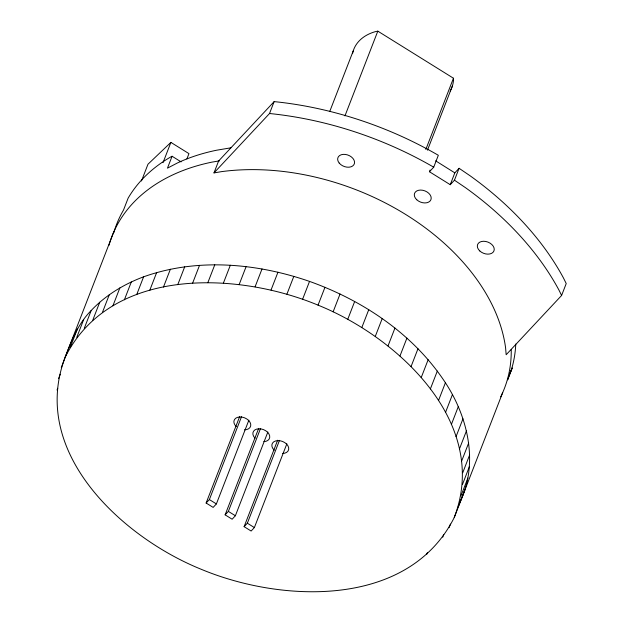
<?xml version="1.0" encoding="UTF-8"?>
<svg xmlns="http://www.w3.org/2000/svg" width="623" height="623" viewBox="0 0 623 623"><rect width="100%" height="100%" fill="white"/><g stroke="black" fill="none" stroke-linecap="round" stroke-linejoin="round"><path stroke-width="0.93" d="M113.729 232.044L65.267 356.995C28.946 451.519 121.649 537.236 201.463 569.383C282.141 602.994 408.571 608.157 454.237 517.526L502.699 392.583M454.237 517.526C490.558 423.001 397.856 337.277 318.041 305.138C237.355 271.527 110.933 266.364 65.267 356.995M459.431 503.049C478.9 464.384 468.262 417.527 445.414 382.74C413.719 334.387 363.396 300.629 309.53 281.401C256.59 263.14 197.094 257.72 143.602 276.814C124 284.166 105.599 295.216 91.176 310.519C75.663 326.218 68.904 347.486 61.295 367.609M450.25 184.696L454.813 172.859L459.081 168.296L470.124 175.803A289.368 198.457 21.2 0 1 563.496 278.037L566.221 283.551L561.611 295.45L506.164 354.744L505.588 347.813A210.449 144.334 21.2 0 0 221.617 171.621L213.985 172.906L218.603 161.007L274.12 101.642L275.491 101.751A289.368 198.457 21.2 0 1 438.327 155.283L433.717 167.182L429.449 171.746L450.25 184.696L454.463 180.195L459.081 168.296M70.446 346.871L77.369 329.022M58.546 378.652L60.275 374.189M76.785 337.316L83.708 319.467M57.036 390.053L57.729 388.269M84.253 328.368L91.176 310.519M141.483 180.966L147.978 164.223L170.889 142.387L188.956 153.632L186.908 158.92M92.804 320.09L99.727 302.241M102.382 312.544L109.305 294.695M163.031 162.658L170.889 142.387M112.934 305.761L119.857 287.912M181.091 161.863L172.08 156.256L167.462 168.155L177.462 162.946A210.449 144.334 21.2 0 1 216.531 150.236L230.853 147.822M124.39 299.788L131.313 281.939M136.678 294.663L143.602 276.814M149.722 290.419L156.646 272.57M163.452 287.078L170.375 269.229M177.773 284.664L184.696 266.815M192.6 283.192L199.524 265.343M213.985 172.906L269.51 113.542L274.12 101.642M207.841 282.671L214.764 264.822M223.4 283.099L230.323 265.25M239.185 284.477L246.108 266.628M255.095 286.798L262.018 268.949M329.699 111.587L353.241 50.891M271.028 290.053L277.959 272.204M344.955 115.886L377.818 31.15L453.451 78.218L453.505 80.25A52.612 36.079 21.2 0 1 450.125 91.028M286.899 294.204L293.822 276.355M248.873 420.167L216.383 503.921L213.144 507.395L206.127 503.026L239.668 416.569M206.127 503.026L209.375 499.56L241.514 416.701M302.607 299.25L309.53 281.401M267.867 431.988L235.377 515.743L232.138 519.216L225.121 514.847L258.662 428.383M225.121 514.847L228.368 511.382L260.507 428.523M318.041 305.138L324.965 287.289M286.86 443.802L254.371 527.564L251.124 531.03L244.115 526.669L277.648 440.204M244.115 526.669L247.354 523.203L279.493 440.344M333.126 311.843L340.049 293.994M347.751 319.319L354.674 301.47M425.828 149.434L453.451 78.218M427.479 150.166L452.423 85.857M361.831 327.527L368.754 309.678M429.449 171.746L430.104 170.048M375.287 336.404L382.211 318.555M388.028 345.913L394.959 328.064M399.982 355.982L406.905 338.125M411.071 366.55L417.994 348.701M421.226 377.554L428.149 359.705M430.384 388.923L437.307 371.074M438.491 400.589L445.414 382.74M445.492 412.488L452.415 394.639M451.356 424.536L458.279 406.687M456.036 436.661L462.959 418.812M459.501 448.794L466.425 430.945M461.736 460.856L468.66 443.008M426.7 554.423L427.394 552.64M462.725 472.771L469.649 454.922M462.468 484.468L469.392 466.619M442.719 537.205L443.755 534.526M460.958 495.869L467.881 478.02M449.058 527.642L450.445 524.075M458.209 506.912L465.132 489.063M172.08 156.256L170.624 157.012A210.449 144.334 21.2 0 0 128.136 198.13L123.518 210.029A210.449 144.334 21.2 0 0 113.83 232.574M377.818 31.15L375.412 31.641A52.612 36.079 21.2 0 0 352.548 53.656M219.553 160.843L211.913 162.136A210.449 144.334 21.2 0 0 108.955 245.384M269.51 113.542L270.88 113.651A289.368 198.457 21.2 0 1 433.717 167.182M209.375 499.56L216.383 503.921M228.368 511.382L235.377 515.743M247.354 523.203L254.371 527.564M435.656 160.843L454.813 172.859M454.463 180.195L465.513 187.702A289.368 198.457 21.2 0 1 558.878 289.936L561.611 295.45M511.234 349.635A210.449 144.334 21.2 0 1 500.682 396.859M509.918 373.06A210.449 144.334 21.2 0 0 511.927 368.785L512.238 367.959L507.62 379.859L511.288 370.07A210.449 144.334 21.2 0 0 515.758 344.052M236.312 426.623A8.769 6.012 21.2 0 1 237.503 417.348A8.769 6.012 21.2 0 1 250.01 422.262A8.769 6.012 21.2 0 1 244.465 429.831M255.041 438.195A8.769 6.012 21.2 0 1 256.606 429.13A8.769 6.012 21.2 0 1 268.949 433.997A8.769 6.012 21.2 0 1 263.802 441.645M274.291 450.265A8.769 6.012 21.2 0 1 275.483 440.983A8.769 6.012 21.2 0 1 287.99 445.904A8.769 6.012 21.2 0 1 282.453 453.474M479.772 250.937A8.769 6.012 21.2 0 0 493.946 250.913A8.769 6.012 21.2 0 0 483.635 241.265A8.769 6.012 21.2 0 0 479.772 250.937M416.74 199.734A8.769 6.012 21.2 0 0 430.914 199.71A8.769 6.012 21.2 0 0 420.603 190.062A8.769 6.012 21.2 0 0 416.74 199.734M339.208 163.07A8.769 6.012 21.2 0 0 353.802 164.854A8.769 6.012 21.2 0 0 345.313 154.426A8.769 6.012 21.2 0 0 339.208 163.07"/></g></svg>
